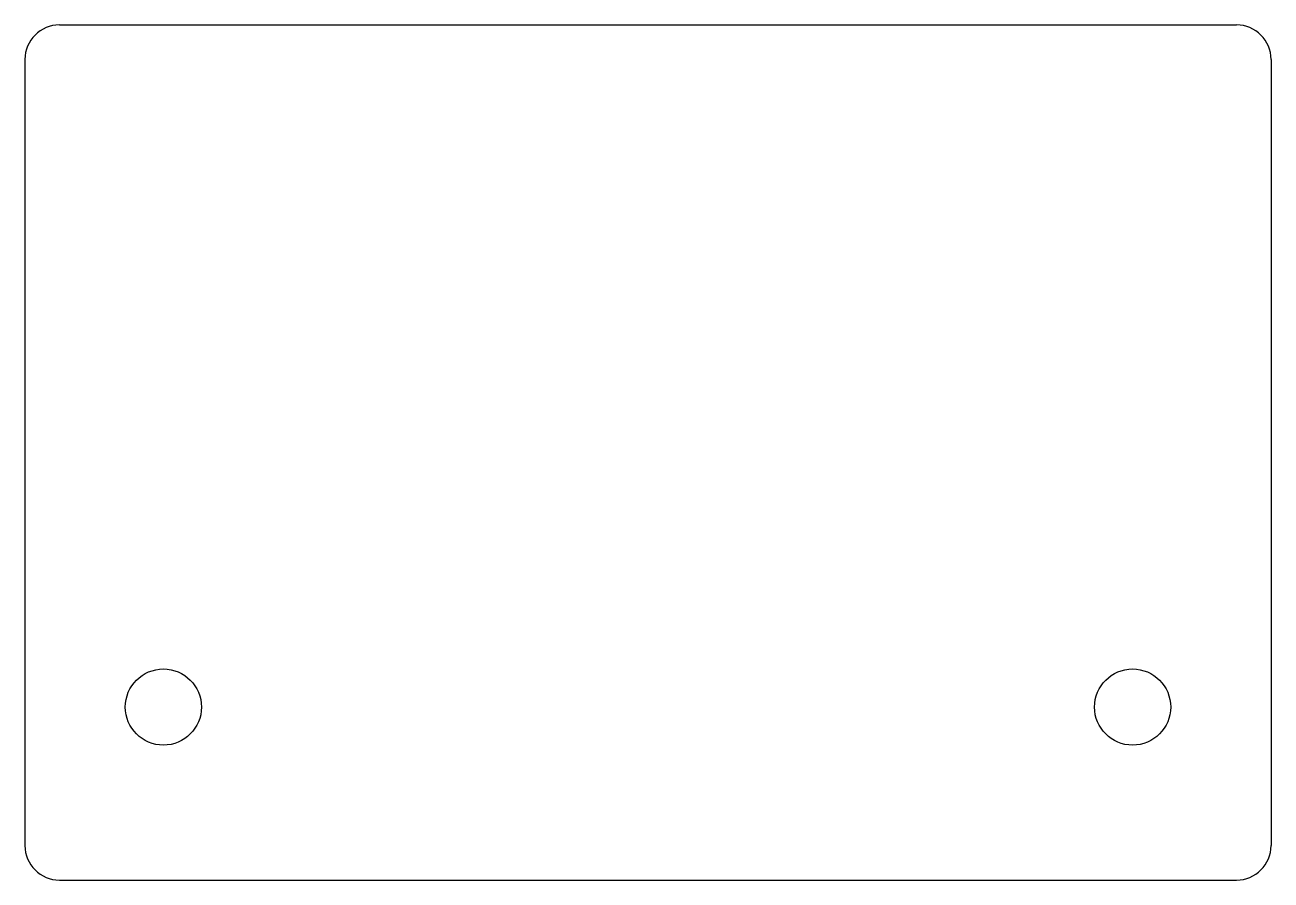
# Model space of a CAD drawing. Header units: millimetres. Extents: x -180 to 0, y -64 to 60.
import ezdxf

# ---------------------------------------------------------------- set-up
doc = ezdxf.new("R2010")
doc.units = ezdxf.units.MM
doc.linetypes.add('SLD-Katı', pattern=[0])

msp = doc.modelspace()

# ---------------------------------------------------------------- linework, layer by layer
at = {"color": 7, "linetype": 'SLD-Katı', "lineweight": 25}
for p, q in [((-175, 60), (-5, 60)), ((-180, 55), (-180, -58.56)), ((0, 55), (0, -58.56)), ((-175, -63.56), (-5, -63.56))]:
    msp.add_line(p, q, dxfattribs=at)
for centre in [(-160, -38.56), (-20, -38.56)]:
    msp.add_circle(centre, 5.5, dxfattribs=at)
for centre, start, end in [((-175, 55), 90, 180), ((-5, 55), 0, 90), ((-175, -58.56), 180, 270), ((-5, -58.56), 270, 0)]:
    msp.add_arc(centre, 5, start, end, dxfattribs=at)

doc.saveas('drawing.dxf')
